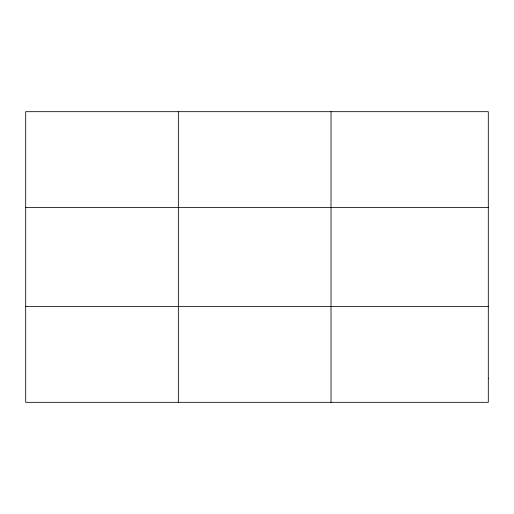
<?xml version="1.0" encoding="UTF-8"?>
<svg xmlns="http://www.w3.org/2000/svg" width="514" height="514" viewBox="0 0 514 514"><rect width="100%" height="100%" fill="white"/><g stroke="black" fill="none" stroke-linecap="round" stroke-linejoin="round"><path stroke-width="0.77" d="M178.358 111.679L178.358 402.321M331.016 111.679L331.016 402.321M25.7 207.592L488.3 207.592M25.7 306.408L488.3 306.408M488.3 378.343L488.3 402.321L25.7 402.321L25.7 111.679L488.3 111.679L488.3 378.343"/></g></svg>
